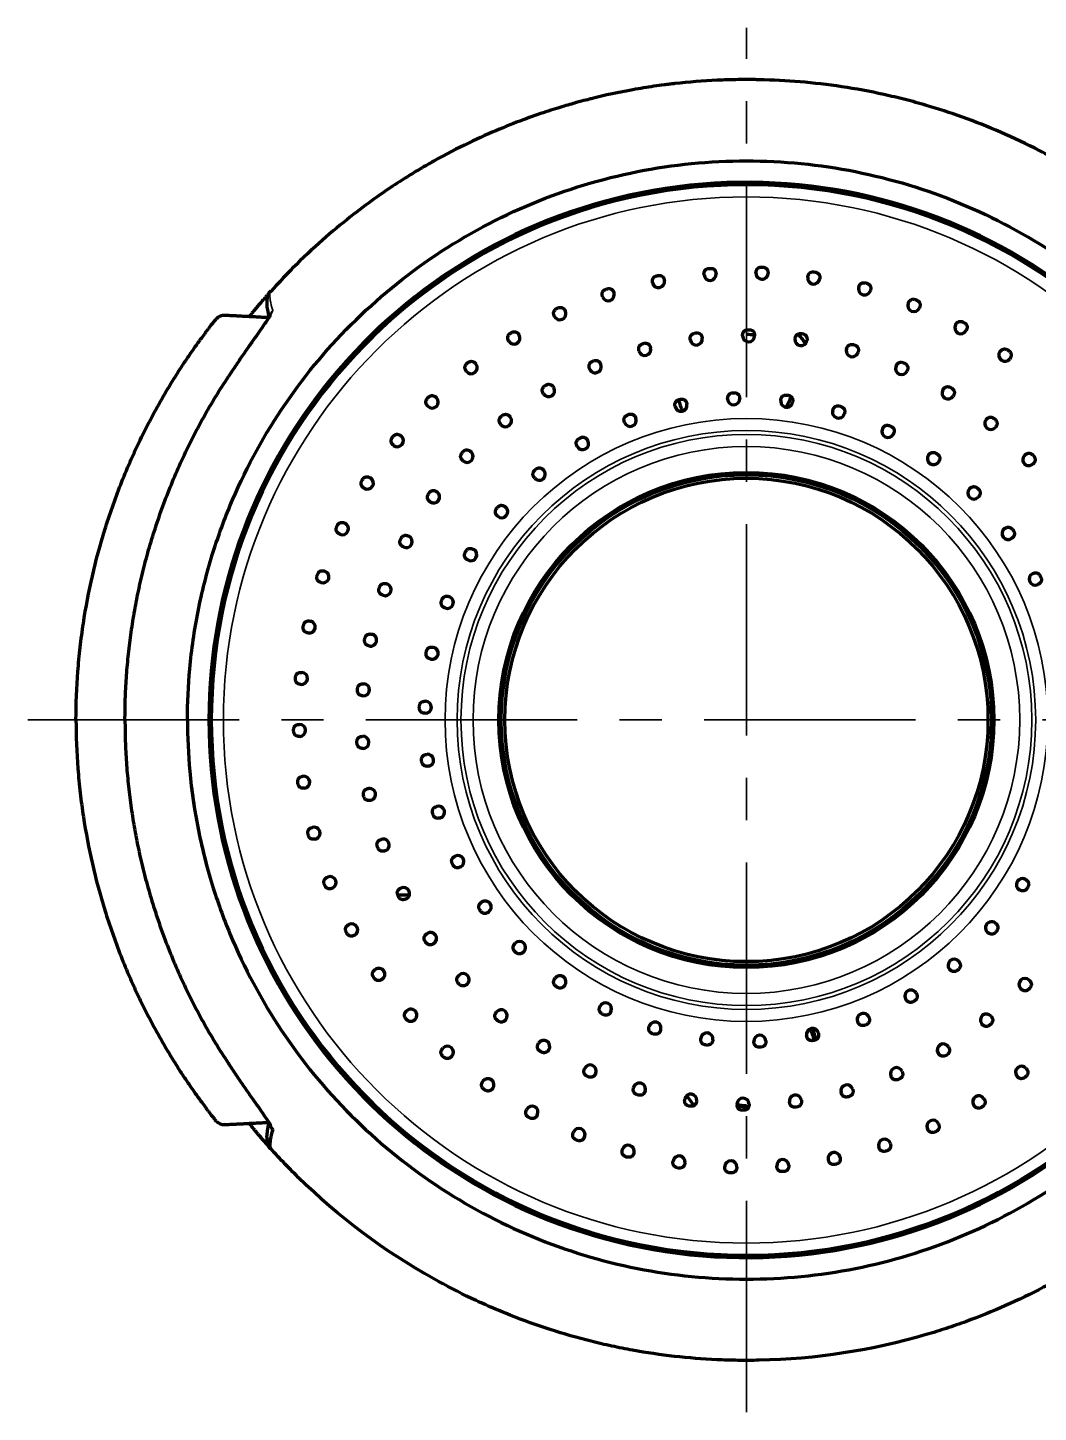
# Model space of a CAD drawing. Extents: x 20019 to 20439, y -1659 to -1362.
# Drawn here: x 20182.5 to 20224.3, y -1607.2 to -1549.9 of the extents above; entities that cross this region are included whole.
import ezdxf

# ---------------------------------------------------------------- set-up
doc = ezdxf.new("R2010")
doc.units = 0
doc.header["$LTSCALE"] = 7
doc.header["$MEASUREMENT"] = 0
doc.linetypes.add('CENTER', pattern=[2, 1.25, -0.25, 0.25, -0.25])
doc.layers.add('1', color=7, linetype='CONTINUOUS', true_color=0xffffff)

msp = doc.modelspace()

# ---------------------------------------------------------------- linework, layer by layer
at = {"layer": '1', "color": 1, "linetype": 'CENTER', "lineweight": 35}
for p, q in [((20212.234, -1607.232), (20212.234, -1549.937)), ((20182.484, -1578.584), (20365.19, -1578.584))]:
    msp.add_line(p, q, dxfattribs=at)
at = {"layer": '1', "color": 7, "linetype": 'Continuous', "lineweight": 70}
for p, q in [((20191.034, -1572.175), (20191.034, -1572.052)), ((20190.658, -1573.584), (20190.621, -1573.584)), ((20190.633, -1573.534), (20190.669, -1573.534)), ((20190.228, -1576.084), (20190.191, -1576.084)), ((20190.132, -1577.164), (20190.096, -1577.164)), ((20190.096, -1580.005), (20190.132, -1580.005)), ((20190.191, -1581.084), (20190.228, -1581.084)), ((20190.658, -1583.584), (20190.621, -1583.584)), ((20190.633, -1583.634), (20190.669, -1583.634)), ((20191.034, -1585.117), (20191.034, -1584.994)), ((20198.285, -1585.834), (20197.809, -1585.834))]:
    msp.add_line(p, q, dxfattribs=at)
at = {"layer": '1', "color": 3, "linetype": 'Continuous', "lineweight": 35}
for radius in [21.648, 12.474, 11.975, 11.815, 11.316]:
    msp.add_circle((20212.234, -1578.584), radius, dxfattribs=at)
at = {"layer": '1', "color": 7, "linetype": 'Continuous', "lineweight": 70}
for radius in [10.243, 10.15, 10]:
    msp.add_circle((20212.234, -1578.584), radius, dxfattribs=at)
for centre, radius, start, end in [((20212.234, -1578.584), 22.248, 17.2969, 342.7031), ((20212.234, -1578.584), 22.148, 2.5879, 180), ((20210.729, -1560.146), 0.25, 184.6667, 4.6667), ((20212.879, -1560.096), 0.25, 178, 358), ((20208.598, -1560.445), 0.25, 191.3333, 11.3333), ((20215.021, -1560.296), 0.25, 171.3333, 351.3333), ((20217.126, -1560.743), 0.25, 164.6667, 344.6667), ((20206.517, -1560.99), 0.25, 198, 18), ((20204.513, -1561.772), 0.25, 204.6667, 24.6667), ((20219.164, -1561.431), 0.25, 158, 338), ((20221.109, -1562.352), 0.25, 151.3333, 331.3333), ((20202.614, -1562.782), 0.25, 211.3333, 31.3333), ((20210.158, -1562.82), 0.25, 187.5, 7.5), ((20212.326, -1562.685), 0.25, 179.6667, 359.6667), ((20212.234, -1564.584), 1.95, 79.83, 90), ((20214.492, -1562.846), 0.25, 171.8333, 351.8333), ((20212.234, -1564.585), 2.909, 33.21, 42.7725), ((20208.029, -1563.25), 0.25, 195.3333, 15.3333), ((20216.616, -1563.3), 0.25, 164, 344), ((20222.933, -1563.492), 0.25, 144.6667, 324.6667), ((20200.844, -1564.006), 0.25, 218, 38), ((20205.979, -1563.966), 0.25, 203.1667, 23.1667), ((20218.659, -1564.04), 0.25, 156.1667, 336.1667), ((20212.234, -1578.584), 22.184, 141.0925, 218.9075), ((20199.229, -1565.427), 0.25, 224.6667, 44.6667), ((20204.045, -1564.955), 0.25, 211, 31), ((20211.708, -1565.295), 0.25, 182.2667, 2.2667), ((20212.234, -1564.584), 1.95, 327.2962, 341.6512), ((20220.581, -1565.052), 0.25, 148.3333, 328.3333), ((20209.529, -1565.562), 0.25, 191.7333, 11.7333), ((20212.234, -1564.585), 2.909, 195.0019, 204.7838), ((20213.901, -1565.389), 0.25, 172.8, 352.8), ((20216.048, -1565.843), 0.25, 163.3333, 343.3333), ((20202.264, -1566.199), 0.25, 218.8333, 38.8333), ((20207.424, -1566.184), 0.25, 201.2, 21.2), ((20222.347, -1566.316), 0.25, 140.5, 320.5), ((20197.789, -1567.026), 0.25, 231.3333, 51.3333), ((20205.45, -1567.144), 0.25, 210.6667, 30.6667), ((20218.092, -1566.644), 0.25, 153.8667, 333.8667), ((20200.669, -1567.673), 0.25, 226.6667, 46.6667), ((20219.976, -1567.77), 0.25, 144.4, 324.4), ((20223.925, -1567.808), 0.25, 132.6667, 312.6667), ((20196.545, -1568.781), 0.25, 238, 58), ((20203.661, -1568.416), 0.25, 220.1333, 40.1333), ((20199.289, -1569.351), 0.25, 234.5, 54.5), ((20221.649, -1569.191), 0.25, 134.9333, 314.9333), ((20202.105, -1569.964), 0.25, 229.6, 49.6), ((20195.513, -1570.668), 0.25, 244.6667, 64.6667), ((20198.152, -1571.202), 0.25, 242.3333, 62.3333), ((20223.066, -1570.867), 0.25, 125.4667, 305.4667), ((20200.826, -1571.748), 0.25, 239.0667, 59.0667), ((20194.707, -1572.663), 0.25, 251.3333, 71.3333), ((20224.188, -1572.754), 0.25, 116, 296), ((20197.277, -1573.19), 0.25, 250.1667, 70.1667), ((20199.856, -1573.717), 0.25, 248.5333, 68.5333), ((20194.138, -1574.738), 0.25, 258, 78), ((20196.681, -1575.279), 0.25, 258, 78), ((20199.224, -1575.819), 0.25, 258, 78), ((20193.814, -1576.865), 0.25, 264.6667, 84.6667), ((20196.383, -1577.337), 0.25, 265.5, 85.5), ((20198.944, -1578.058), 0.25, 267.7333, 87.7333), ((20212.234, -1578.584), 22.148, 180, 357.4121), ((20193.739, -1579.015), 0.25, 271.3333, 91.3333), ((20196.361, -1579.509), 0.25, 273.3333, 93.3333), ((20199.039, -1580.251), 0.25, 277.2, 97.2), ((20193.914, -1581.159), 0.25, 278, 98), ((20196.635, -1581.664), 0.25, 281.1667, 101.1667), ((20199.493, -1582.399), 0.25, 286.6667, 106.6667), ((20194.337, -1583.268), 0.25, 284.6667, 104.6667), ((20197.2, -1583.761), 0.25, 289, 109), ((20200.293, -1584.442), 0.25, 296.1333, 116.1333), ((20195.001, -1585.315), 0.25, 291.3333, 111.3333), ((20223.658, -1585.395), 0.25, 59.2, 239.2), ((20198.046, -1585.762), 0.25, 296.8333, 116.8333), ((20201.42, -1586.327), 0.25, 305.6, 125.6), ((20195.899, -1587.27), 0.25, 298, 118), ((20222.382, -1587.181), 0.25, 49.7333, 229.7333), ((20199.156, -1587.628), 0.25, 304.6667, 124.6667), ((20202.84, -1588), 0.25, 315.0667, 135.0667), ((20220.83, -1588.733), 0.25, 40.2667, 220.2667), ((20197.018, -1589.107), 0.25, 304.6667, 124.6667), ((20200.511, -1589.326), 0.25, 312.5, 132.5), ((20204.517, -1589.417), 0.25, 324.5333, 144.5333), ((20223.767, -1589.529), 0.25, 46.5, 226.5), ((20219.044, -1590.009), 0.25, 30.8, 210.8), ((20206.403, -1590.538), 0.25, 334, 154), ((20198.343, -1590.802), 0.25, 311.3333, 131.3333), ((20202.085, -1590.824), 0.25, 320.3333, 140.3333), ((20208.449, -1591.334), 0.25, 343.4667, 163.4667), ((20217.072, -1590.973), 0.25, 21.3333, 201.3333), ((20222.168, -1590.999), 0.25, 38.6667, 218.6667), ((20210.598, -1591.783), 0.25, 352.9333, 172.9333), ((20212.791, -1591.873), 0.25, 2.4, 182.4), ((20214.969, -1591.6), 0.25, 11.8667, 191.8667), ((20212.234, -1592.584), 2.909, 14.9512, 24.7106), ((20212.234, -1592.584), 2.992, 14.9513, 24.3562), ((20199.855, -1592.333), 0.25, 318, 138), ((20203.847, -1592.093), 0.25, 328.1667, 148.1667), ((20220.383, -1592.237), 0.25, 30.8333, 210.8333), ((20205.767, -1593.11), 0.25, 336, 156), ((20218.446, -1593.22), 0.25, 23, 203), ((20223.624, -1593.163), 0.25, 38, 218), ((20201.535, -1593.677), 0.25, 324.6667, 144.6667), ((20207.807, -1593.856), 0.25, 343.8333, 163.8333), ((20216.394, -1593.931), 0.25, 15.1667, 195.1667), ((20209.929, -1594.316), 0.25, 351.6667, 171.6667), ((20212.234, -1592.584), 2.909, 212.0175, 222.1987), ((20212.095, -1594.484), 0.25, 359.5, 179.5), ((20212.234, -1592.584), 1.95, 258.6544, 270), ((20214.263, -1594.354), 0.25, 7.3333, 187.3333), ((20221.854, -1594.386), 0.25, 31.3333, 211.3333), ((20203.359, -1594.817), 0.25, 331.3333, 151.3333), ((20212.234, -1592.584), 2, 258.7444, 272.7562), ((20205.304, -1595.737), 0.25, 338, 158), ((20219.955, -1595.396), 0.25, 24.6667, 204.6667), ((20207.342, -1596.426), 0.25, 344.6667, 164.6667), ((20217.951, -1596.179), 0.25, 18, 198), ((20209.446, -1596.873), 0.25, 351.3333, 171.3333), ((20211.588, -1597.073), 0.25, 358, 178), ((20213.739, -1597.023), 0.25, 4.6667, 184.6667), ((20215.869, -1596.724), 0.25, 11.3333, 191.3333)]:
    msp.add_arc(centre, radius, start, end, dxfattribs=at)
for centre, major_axis, ratio, start_param, end_param in [((20192.9, -1561.201), (-0.372, 0.334), 0.999746, 0.199163, 0.474513), ((20193.004, -1595.208), (0.479, -0.142), 0.996292, 3.69476, 4.143666)]:
    msp.add_ellipse(centre, major_axis=major_axis, ratio=ratio, start_param=start_param, end_param=end_param, dxfattribs=at)
at = {"layer": '1', "color": 3, "linetype": 'Continuous', "lineweight": 35}
for centre, major_axis, ratio, start_param, end_param in [((20193.004, -1561.961), (0.479, 0.142), 0.996292, 2.139519, 2.588604), ((20192.9, -1595.968), (-0.372, -0.334), 0.999746, 5.882401, 6.079091)]:
    msp.add_ellipse(centre, major_axis=major_axis, ratio=ratio, start_param=start_param, end_param=end_param, dxfattribs=at)
at = {"layer": '1', "color": 7, "linetype": 'Continuous', "lineweight": 70}
for points, knots in [([(20226.047, -1555.969), (20225.488, -1555.628), (20224.932, -1555.316), (20223.832, -1554.749), (20223.289, -1554.493), (20222.22, -1554.031), (20221.695, -1553.825), (20220.668, -1553.456), (20220.166, -1553.294), (20219.677, -1553.151), (20219.677, -1553.151), (20219.676, -1553.151), (20219.676, -1553.151), (20219.674, -1553.15), (20219.67, -1553.149), (20219.662, -1553.146), (20219.646, -1553.142), (20219.614, -1553.133), (20219.55, -1553.114), (20219.422, -1553.078), (20219.167, -1553.006), (20218.948, -1552.948), (20218.51, -1552.836), (20218.218, -1552.767), (20217.343, -1552.575), (20216.761, -1552.467), (20215.604, -1552.293), (20215.029, -1552.226), (20213.889, -1552.13), (20213.324, -1552.101), (20212.765, -1552.09), (20212.764, -1552.09), (20212.761, -1552.09), (20212.758, -1552.089), (20212.75, -1552.089), (20212.734, -1552.089), (20212.702, -1552.088), (20212.638, -1552.087), (20212.51, -1552.086), (20212.401, -1552.085), (20212.256, -1552.084), (20212.183, -1552.084), (20212.038, -1552.085), (20211.966, -1552.086), (20211.603, -1552.09), (20211.311, -1552.099), (20210.435, -1552.139), (20209.847, -1552.185), (20209.258, -1552.252), (20209.257, -1552.252), (20209.255, -1552.252), (20209.251, -1552.253), (20209.244, -1552.254), (20209.228, -1552.255), (20209.197, -1552.259), (20209.135, -1552.266), (20209.01, -1552.281), (20208.76, -1552.312), (20208.259, -1552.381), (20207.828, -1552.452), (20206.963, -1552.607), (20206.384, -1552.731), (20205.804, -1552.876), (20205.804, -1552.876), (20205.804, -1552.876), (20205.804, -1552.876), (20205.804, -1552.876), (20205.804, -1552.876), (20205.804, -1552.876), (20205.804, -1552.876), (20205.804, -1552.876), (20205.804, -1552.876), (20205.803, -1552.876), (20205.802, -1552.877), (20205.8, -1552.877), (20205.794, -1552.879), (20205.78, -1552.882), (20205.764, -1552.886), (20205.726, -1552.896), (20205.692, -1552.905), (20205.567, -1552.937), (20205.451, -1552.967), (20205.156, -1553.047), (20204.976, -1553.097), (20204.554, -1553.221), (20204.31, -1553.295), (20203.76, -1553.474), (20203.454, -1553.579), (20202.779, -1553.826), (20202.411, -1553.969), (20201.615, -1554.301), (20201.188, -1554.491), (20200.279, -1554.929), (20199.797, -1555.177), (20199.292, -1555.46), (20199.292, -1555.46), (20199.292, -1555.46), (20199.292, -1555.46), (20199.292, -1555.46), (20199.292, -1555.46), (20199.292, -1555.46), (20199.292, -1555.46), (20199.287, -1555.462), (20199.279, -1555.467), (20199.267, -1555.474), (20199.237, -1555.49), (20199.209, -1555.506), (20199.102, -1555.567), (20198.998, -1555.626), (20198.728, -1555.784), (20198.562, -1555.883), (20198.168, -1556.125), (20197.941, -1556.268), (20197.429, -1556.604), (20197.144, -1556.797), (20196.522, -1557.241), (20196.185, -1557.492), (20195.465, -1558.059), (20195.083, -1558.376), (20194.282, -1559.084), (20193.863, -1559.476), (20193.296, -1560.047), (20193.158, -1560.189), (20192.558, -1560.833)], [0, 0, 0, 0, 0.049997, 0.049997, 0.099994, 0.099994, 0.149991, 0.149991, 0.199988, 0.199988, 0.200012, 0.200012, 0.200037, 0.200086, 0.200183, 0.200379, 0.200769, 0.20155, 0.203113, 0.206238, 0.212487, 0.224987, 0.224987, 0.249985, 0.249985, 0.299982, 0.299982, 0.349979, 0.349979, 0.399976, 0.399976, 0.400074, 0.400074, 0.400171, 0.400367, 0.400757, 0.401538, 0.403101, 0.406226, 0.412475, 0.412475, 0.418725, 0.418725, 0.424975, 0.424975, 0.449973, 0.449973, 0.49997, 0.49997, 0.500068, 0.500068, 0.500165, 0.500361, 0.500751, 0.501532, 0.503095, 0.50622, 0.512469, 0.524969, 0.549967, 0.549967, 0.599964, 0.599964, 0.599967, 0.599967, 0.59997, 0.59997, 0.599982, 0.600007, 0.600056, 0.600153, 0.600349, 0.600739, 0.60152, 0.603083, 0.606208, 0.612457, 0.624956, 0.624956, 0.649955, 0.649955, 0.699952, 0.699952, 0.749949, 0.749949, 0.799946, 0.799946, 0.849943, 0.849943, 0.89994, 0.89994, 0.949937, 0.949937, 0.999934, 0.999934, 0.999937, 0.999937, 0.99994, 0.999943, 0.999946, 0.999949, 0.999949, 0.999949, 0.999951, 0.999952, 0.999952, 0.999955, 0.999955, 0.999961, 0.999961, 0.999968, 0.999968, 0.999974, 0.999974, 0.99998, 0.99998, 0.999986, 0.999986, 0.999992, 0.999992, 0.999998, 0.999998, 1, 1, 1, 1]), ([(20190.127, -1571.756), (20190.339, -1571.07), (20191.609, -1567.541), (20195.447, -1561.797), (20203.149, -1556.651), (20212.234, -1554.844), (20221.319, -1556.651), (20227.056, -1560.483), (20229.575, -1563.249), (20230.028, -1563.795)], [0, 0, 0, 0, 0.043346, 0.226115, 0.408885, 0.591654, 0.774423, 0.957193, 1, 1, 1, 1]), ([(20192.528, -1560.867), (20192.527, -1560.868), (20192.52, -1560.876), (20192.502, -1560.896), (20192.495, -1560.904), (20192.478, -1560.923), (20192.468, -1560.933), (20192.436, -1560.969), (20192.411, -1560.998), (20192.366, -1561.048), (20192.351, -1561.066), (20192.317, -1561.104), (20192.3, -1561.124), (20192.244, -1561.187), (20192.205, -1561.233), (20192.121, -1561.33), (20192.076, -1561.382), (20192.006, -1561.465), (20191.982, -1561.493), (20191.933, -1561.551), (20191.908, -1561.581), (20191.832, -1561.672), (20191.781, -1561.735), (20191.704, -1561.828), (20191.68, -1561.858), (20191.655, -1561.889)], [0, 0, 0, 0, 0.118217, 0.118217, 0.177326, 0.177326, 0.236435, 0.236435, 0.354652, 0.354652, 0.413761, 0.413761, 0.472869, 0.472869, 0.591086, 0.591086, 0.709304, 0.709304, 0.768412, 0.768412, 0.827521, 0.827521, 0.945738, 0.945738, 1, 1, 1, 1]), ([(20192.415, -1561.042), (20192.415, -1561.042), (20192.412, -1561.05), (20192.401, -1561.096), (20192.381, -1561.193), (20192.372, -1561.401), (20192.405, -1561.631), (20192.442, -1561.804), (20192.471, -1561.914)], [0, 0, 0, 0, 0.039799, 0.139998, 0.32011, 0.530636, 0.740544, 1, 1, 1, 1]), ([(20192.526, -1560.835), (20192.524, -1560.837), (20192.505, -1560.856), (20192.49, -1560.88), (20192.47, -1560.907), (20192.463, -1560.921), (20192.458, -1560.93), (20192.46, -1560.927), (20192.455, -1560.935), (20192.453, -1560.937)], [0, 0, 0, 0, 0.005266, 0.046764, 0.115981, 0.228805, 0.437165, 0.871576, 1, 1, 1, 1]), ([(20190.662, -1561.848), (20190.654, -1561.846), (20190.577, -1561.829), (20190.449, -1561.88), (20190.347, -1561.935), (20190.286, -1561.989), (20190.249, -1562.03), (20190.233, -1562.05), (20190.225, -1562.059), (20190.224, -1562.061)], [0, 0, 0, 0, 0.015883, 0.148284, 0.278277, 0.426915, 0.623936, 0.910758, 1, 1, 1, 1]), ([(20192.531, -1561.821), (20192.531, -1561.821), (20192.525, -1561.835), (20192.488, -1561.9), (20192.401, -1562.035), (20192.261, -1562.241), (20192.067, -1562.519), (20191.825, -1562.863), (20191.542, -1563.266), (20191.23, -1563.718), (20190.974, -1564.096), (20190.828, -1564.318), (20190.79, -1564.376)], [0, 0, 0, 0, 0.038521, 0.104267, 0.188667, 0.288549, 0.401832, 0.52602, 0.65989, 0.801673, 0.948949, 1, 1, 1, 1]), ([(20189.151, -1563.523), (20189.212, -1563.434), (20189.272, -1563.347), (20189.392, -1563.175), (20189.452, -1563.091), (20189.526, -1562.988), (20189.541, -1562.967), (20189.571, -1562.926), (20189.586, -1562.906), (20189.63, -1562.845), (20189.659, -1562.805), (20189.743, -1562.69), (20189.798, -1562.617), (20189.875, -1562.514), (20189.9, -1562.481), (20189.937, -1562.433), (20189.949, -1562.417), (20189.972, -1562.386), (20189.983, -1562.371), (20190.017, -1562.328), (20190.037, -1562.301), (20190.077, -1562.25), (20190.095, -1562.227), (20190.116, -1562.2), (20190.12, -1562.194), (20190.128, -1562.184), (20190.132, -1562.179), (20190.143, -1562.165), (20190.15, -1562.156), (20190.17, -1562.13), (20190.181, -1562.116), (20190.199, -1562.093), (20190.207, -1562.083), (20190.214, -1562.073), (20190.216, -1562.071), (20190.219, -1562.067), (20190.22, -1562.066), (20190.221, -1562.065)], [0, 0, 0, 0, 0.125, 0.125, 0.25, 0.25, 0.28125, 0.28125, 0.3125, 0.3125, 0.375, 0.375, 0.5, 0.5, 0.5625, 0.5625, 0.59375, 0.59375, 0.625, 0.625, 0.6875, 0.6875, 0.75, 0.75, 0.765625, 0.765625, 0.78125, 0.78125, 0.8125, 0.8125, 0.875, 0.875, 0.9375, 0.9375, 0.96875, 0.96875, 1, 1, 1, 1]), ([(20197.012, -1562.459), (20197.004, -1562.466), (20196.992, -1562.477), (20196.959, -1562.508), (20196.938, -1562.527), (20196.901, -1562.561), (20196.888, -1562.574), (20196.867, -1562.594), (20196.86, -1562.601), (20196.845, -1562.615), (20196.837, -1562.622), (20196.798, -1562.659), (20196.764, -1562.692), (20196.691, -1562.763), (20196.652, -1562.801), (20196.6, -1562.851), (20196.59, -1562.862), (20196.569, -1562.882), (20196.537, -1562.914), (20196.505, -1562.946), (20196.439, -1563.012), (20196.393, -1563.058), (20196.301, -1563.153), (20196.253, -1563.202), (20196.156, -1563.302), (20196.107, -1563.354), (20196.006, -1563.461), (20195.955, -1563.516), (20195.802, -1563.681), (20195.7, -1563.795), (20195.492, -1564.029), (20195.388, -1564.15), (20195.231, -1564.336), (20195.179, -1564.398), (20195.075, -1564.524), (20195.023, -1564.588), (20194.971, -1564.652)], [0, 0, 0, 0, 0.0625, 0.0625, 0.125, 0.125, 0.15625, 0.15625, 0.171875, 0.171875, 0.1875, 0.1875, 0.25, 0.25, 0.3125, 0.3125, 0.328125, 0.328125, 0.34375, 0.375, 0.375, 0.4375, 0.4375, 0.5, 0.5, 0.5625, 0.5625, 0.625, 0.625, 0.75, 0.75, 0.875, 0.875, 0.9375, 0.9375, 1, 1, 1, 1]), ([(20184.484, -1578.584), (20184.485, -1577.914), (20184.511, -1577.244), (20184.575, -1576.408), (20184.59, -1576.241), (20184.621, -1575.907), (20184.674, -1575.408), (20184.74, -1574.913), (20184.89, -1573.927), (20185.015, -1573.276), (20185.311, -1571.986), (20185.483, -1571.347), (20185.874, -1570.083), (20186.093, -1569.456), (20186.458, -1568.527), (20186.586, -1568.218), (20186.753, -1567.835), (20186.787, -1567.758), (20186.856, -1567.605), (20186.89, -1567.529), (20186.995, -1567.3), (20187.067, -1567.149), (20187.43, -1566.395), (20187.744, -1565.803), (20188.247, -1564.934), (20188.42, -1564.648), (20188.688, -1564.222), (20188.779, -1564.081), (20188.963, -1563.801), (20189.056, -1563.661), (20189.151, -1563.523)], [0, 0, 0, 0, 0.125, 0.125, 0.15625, 0.15625, 0.1875, 0.25, 0.25, 0.375, 0.375, 0.5, 0.5, 0.625, 0.625, 0.6875, 0.6875, 0.703125, 0.703125, 0.71875, 0.71875, 0.75, 0.75, 0.875, 0.875, 0.9375, 0.9375, 0.96875, 0.96875, 1, 1, 1, 1]), ([(20189.194, -1576.465), (20189.267, -1575.666), (20189.382, -1574.874), (20189.693, -1573.305), (20189.889, -1572.527), (20190.127, -1571.756)], [0, 0, 0, 0, 0.5, 0.5, 1, 1, 1, 1]), ([(20184.484, -1578.584), (20184.485, -1579.255), (20184.511, -1579.925), (20184.575, -1580.761), (20184.59, -1580.928), (20184.621, -1581.261), (20184.674, -1581.76), (20184.74, -1582.256), (20184.89, -1583.242), (20185.015, -1583.893), (20185.311, -1585.183), (20185.483, -1585.821), (20185.874, -1587.086), (20186.093, -1587.712), (20186.458, -1588.642), (20186.586, -1588.951), (20186.753, -1589.334), (20186.787, -1589.41), (20186.856, -1589.563), (20186.89, -1589.64), (20186.995, -1589.868), (20187.067, -1590.02), (20187.43, -1590.774), (20187.744, -1591.365), (20188.247, -1592.234), (20188.42, -1592.521), (20188.688, -1592.947), (20188.779, -1593.088), (20188.963, -1593.368), (20189.056, -1593.507), (20189.151, -1593.646)], [0, 0, 0, 0, 0.125, 0.125, 0.15625, 0.15625, 0.1875, 0.25, 0.25, 0.375, 0.375, 0.5, 0.5, 0.625, 0.625, 0.6875, 0.6875, 0.703125, 0.703125, 0.71875, 0.71875, 0.75, 0.75, 0.875, 0.875, 0.9375, 0.9375, 0.96875, 0.96875, 1, 1, 1, 1]), ([(20189.194, -1580.704), (20189.267, -1581.503), (20189.382, -1582.295), (20189.693, -1583.864), (20189.889, -1584.642), (20190.127, -1585.412)], [0, 0, 0, 0, 0.5, 0.5, 1, 1, 1, 1]), ([(20190.127, -1585.412), (20190.339, -1586.099), (20191.609, -1589.628), (20195.447, -1595.372), (20203.149, -1600.518), (20212.234, -1602.325), (20221.319, -1600.518), (20227.056, -1596.685), (20229.575, -1593.919), (20230.028, -1593.373)], [0, 0, 0, 0, 0.043346, 0.226115, 0.408885, 0.591654, 0.774423, 0.957193, 1, 1, 1, 1]), ([(20190.79, -1592.793), (20190.801, -1592.81), (20190.922, -1592.994), (20191.158, -1593.344), (20191.489, -1593.826), (20191.79, -1594.257), (20192.048, -1594.622), (20192.251, -1594.912), (20192.399, -1595.13), (20192.491, -1595.274), (20192.526, -1595.337), (20192.531, -1595.348), (20192.531, -1595.348)], [0, 0, 0, 0, 0.015131, 0.164207, 0.313563, 0.460685, 0.586862, 0.703738, 0.809416, 0.89868, 0.970039, 1, 1, 1, 1]), ([(20197.012, -1594.71), (20197.004, -1594.703), (20196.992, -1594.692), (20196.959, -1594.661), (20196.938, -1594.642), (20196.901, -1594.607), (20196.888, -1594.595), (20196.867, -1594.575), (20196.86, -1594.568), (20196.845, -1594.554), (20196.837, -1594.547), (20196.798, -1594.509), (20196.764, -1594.477), (20196.691, -1594.406), (20196.652, -1594.368), (20196.6, -1594.317), (20196.59, -1594.307), (20196.569, -1594.286), (20196.537, -1594.255), (20196.505, -1594.223), (20196.439, -1594.156), (20196.393, -1594.111), (20196.301, -1594.016), (20196.253, -1593.967), (20196.156, -1593.866), (20196.107, -1593.814), (20196.006, -1593.708), (20195.955, -1593.653), (20195.802, -1593.488), (20195.7, -1593.374), (20195.492, -1593.139), (20195.388, -1593.019), (20195.231, -1592.833), (20195.179, -1592.77), (20195.075, -1592.644), (20195.023, -1592.581), (20194.971, -1592.517)], [0, 0, 0, 0, 0.0625, 0.0625, 0.125, 0.125, 0.15625, 0.15625, 0.171875, 0.171875, 0.1875, 0.1875, 0.25, 0.25, 0.3125, 0.3125, 0.328125, 0.328125, 0.34375, 0.375, 0.375, 0.4375, 0.4375, 0.5, 0.5, 0.5625, 0.5625, 0.625, 0.625, 0.75, 0.75, 0.875, 0.875, 0.9375, 0.9375, 1, 1, 1, 1]), ([(20189.151, -1593.646), (20189.212, -1593.735), (20189.272, -1593.822), (20189.392, -1593.994), (20189.452, -1594.078), (20189.526, -1594.181), (20189.541, -1594.202), (20189.571, -1594.243), (20189.586, -1594.263), (20189.63, -1594.324), (20189.659, -1594.363), (20189.743, -1594.479), (20189.798, -1594.551), (20189.875, -1594.654), (20189.9, -1594.688), (20189.937, -1594.736), (20189.949, -1594.752), (20189.972, -1594.782), (20189.983, -1594.797), (20190.017, -1594.841), (20190.037, -1594.868), (20190.077, -1594.919), (20190.095, -1594.942), (20190.116, -1594.969), (20190.12, -1594.974), (20190.128, -1594.984), (20190.132, -1594.989), (20190.143, -1595.004), (20190.15, -1595.013), (20190.17, -1595.038), (20190.181, -1595.053), (20190.199, -1595.076), (20190.207, -1595.085), (20190.214, -1595.095), (20190.216, -1595.098), (20190.219, -1595.102), (20190.22, -1595.103), (20190.221, -1595.103)], [0, 0, 0, 0, 0.125, 0.125, 0.25, 0.25, 0.28125, 0.28125, 0.3125, 0.3125, 0.375, 0.375, 0.5, 0.5, 0.5625, 0.5625, 0.59375, 0.59375, 0.625, 0.625, 0.6875, 0.6875, 0.75, 0.75, 0.765625, 0.765625, 0.78125, 0.78125, 0.8125, 0.8125, 0.875, 0.875, 0.9375, 0.9375, 0.96875, 0.96875, 1, 1, 1, 1]), ([(20190.228, -1595.113), (20190.23, -1595.115), (20190.239, -1595.127), (20190.261, -1595.153), (20190.318, -1595.211), (20190.409, -1595.271), (20190.534, -1595.329), (20190.629, -1595.319), (20190.66, -1595.314)], [0, 0, 0, 0, 0.136975, 0.459623, 0.657243, 0.80536, 0.942003, 1, 1, 1, 1]), ([(20192.528, -1596.302), (20192.527, -1596.3), (20192.52, -1596.293), (20192.502, -1596.273), (20192.495, -1596.265), (20192.478, -1596.246), (20192.468, -1596.235), (20192.436, -1596.2), (20192.411, -1596.171), (20192.366, -1596.121), (20192.351, -1596.103), (20192.317, -1596.065), (20192.3, -1596.045), (20192.244, -1595.982), (20192.205, -1595.936), (20192.121, -1595.838), (20192.076, -1595.786), (20192.006, -1595.704), (20191.982, -1595.675), (20191.933, -1595.617), (20191.908, -1595.587), (20191.832, -1595.497), (20191.781, -1595.434), (20191.704, -1595.34), (20191.68, -1595.31), (20191.655, -1595.28)], [0, 0, 0, 0, 0.118217, 0.118217, 0.177326, 0.177326, 0.236435, 0.236435, 0.354652, 0.354652, 0.413761, 0.413761, 0.472869, 0.472869, 0.591086, 0.591086, 0.709304, 0.709304, 0.768412, 0.768412, 0.827521, 0.827521, 0.945738, 0.945738, 1, 1, 1, 1]), ([(20192.473, -1595.25), (20192.439, -1595.374), (20192.399, -1595.562), (20192.368, -1595.821), (20192.388, -1596.019), (20192.408, -1596.103), (20192.415, -1596.127), (20192.415, -1596.127)], [0, 0, 0, 0, 0.287659, 0.521189, 0.743576, 0.929657, 1, 1, 1, 1]), ([(20192.627, -1595.534), (20192.581, -1595.694), (20192.548, -1595.831), (20192.507, -1596.055), (20192.5, -1596.143), (20192.507, -1596.239), (20192.515, -1596.278), (20192.53, -1596.304), (20192.538, -1596.313), (20192.539, -1596.314), (20192.542, -1596.318), (20192.546, -1596.322), (20192.549, -1596.326), (20192.556, -1596.334), (20192.559, -1596.336), (20192.558, -1596.335)], [0, 0, 0, 0, 0.2962, 0.2962, 0.5924, 0.5924, 0.7405, 0.81455, 0.81455, 0.833062, 0.833062, 0.851575, 0.8886, 0.8886, 1, 1, 1, 1]), ([(20226.048, -1601.2), (20225.924, -1601.276), (20225.799, -1601.351), (20225.549, -1601.498), (20225.423, -1601.571), (20225.043, -1601.785), (20224.277, -1602.202), (20222.967, -1602.835), (20221.886, -1603.271), (20221.066, -1603.572), (20220.79, -1603.667), (20220.236, -1603.85), (20217.73, -1604.628), (20214.815, -1605.077), (20212.181, -1605.086), (20211.595, -1605.079), (20211.303, -1605.07), (20210.425, -1605.029), (20209.257, -1604.936), (20207.808, -1604.724), (20206.803, -1604.525), (20206.374, -1604.429), (20206.089, -1604.363), (20205.947, -1604.328), (20204.669, -1604.009), (20203.272, -1603.559), (20201.92, -1602.997), (20201.384, -1602.763), (20201.117, -1602.642), (20200.324, -1602.265), (20197.722, -1600.919), (20195.358, -1599.15), (20193.266, -1597.101), (20192.861, -1596.677), (20192.354, -1596.109), (20192.238, -1595.976), (20192.123, -1595.842)], [0, 0, 0, 0, 0.011736, 0.011736, 0.023473, 0.023473, 0.046945, 0.09389, 0.140835, 0.140835, 0.164308, 0.164308, 0.18778, 0.37556, 0.399033, 0.399033, 0.422505, 0.422505, 0.469451, 0.516396, 0.539868, 0.551604, 0.551604, 0.563341, 0.563341, 0.657231, 0.680703, 0.680703, 0.704176, 0.704176, 0.751121, 0.938901, 0.938901, 0.985846, 0.985846, 1, 1, 1, 1]), ([(20192.452, -1596.23), (20192.452, -1596.229), (20192.465, -1596.246), (20192.456, -1596.242), (20192.483, -1596.276), (20192.488, -1596.295), (20192.523, -1596.33), (20192.527, -1596.334)], [0, 0, 0, 0, 0.558311, 0.831068, 0.918643, 0.99104, 1, 1, 1, 1])]:
    msp.add_open_spline(points, degree=3, knots=knots, dxfattribs=at)
for points, degree in [([(20210.48, -1560.166), (20210.462, -1559.919), (20210.955, -1559.874), (20210.978, -1560.125)], 2), ([(20212.63, -1560.087), (20212.641, -1559.839), (20213.136, -1559.852), (20213.129, -1560.104)], 2), ([(20214.774, -1560.258), (20214.814, -1560.013), (20215.304, -1560.083), (20215.269, -1560.333)], 2), ([(20206.279, -1561.067), (20206.205, -1560.831), (20206.675, -1560.673), (20206.755, -1560.913)], 2), ([(20208.353, -1560.494), (20208.307, -1560.251), (20208.791, -1560.149), (20208.843, -1560.396)], 2), ([(20216.885, -1560.677), (20216.952, -1560.439), (20217.431, -1560.565), (20217.367, -1560.809)], 2), ([(20192.558, -1560.833), (20192.557, -1560.835), (20192.547, -1560.846), (20192.528, -1560.867)], 3), ([(20218.932, -1561.338), (20219.027, -1561.109), (20219.488, -1561.29), (20219.396, -1561.525)], 2), ([(20192.463, -1561.937), (20190.645, -1561.842)], 1), ([(20204.286, -1561.877), (20204.185, -1561.651), (20204.633, -1561.44), (20204.74, -1561.668)], 2), ([(20212.076, -1562.683), (20212.08, -1562.436), (20212.575, -1562.434), (20212.576, -1562.686)], 2), ([(20220.889, -1562.232), (20221.01, -1562.016), (20221.447, -1562.249), (20221.328, -1562.472)], 2), ([(20202.4, -1562.912), (20202.273, -1562.7), (20202.694, -1562.438), (20202.827, -1562.652)], 2), ([(20207.788, -1563.316), (20207.725, -1563.077), (20208.201, -1562.941), (20208.27, -1563.184)], 2), ([(20209.911, -1562.853), (20209.881, -1562.607), (20210.371, -1562.538), (20210.406, -1562.788)], 2), ([(20214.245, -1562.81), (20214.282, -1562.565), (20214.773, -1562.631), (20214.74, -1562.881)], 2), ([(20216.376, -1563.231), (20216.447, -1562.994), (20216.924, -1563.126), (20216.857, -1563.369)], 2), ([(20222.729, -1563.347), (20222.874, -1563.147), (20223.281, -1563.429), (20223.137, -1563.637)], 2), ([(20195.474, -1564.112), (20195.458, -1564.111), (20195.442, -1564.111), (20195.426, -1564.11)], 3), ([(20200.647, -1564.16), (20200.496, -1563.963), (20200.884, -1563.655), (20201.041, -1563.852)], 2), ([(20205.749, -1564.065), (20205.654, -1563.836), (20206.107, -1563.637), (20206.208, -1563.868)], 2), ([(20218.43, -1563.939), (20218.532, -1563.714), (20218.987, -1563.909), (20218.887, -1564.141)], 2), ([(20203.83, -1565.084), (20203.705, -1564.871), (20204.127, -1564.612), (20204.259, -1564.827)], 2), ([(20199.051, -1565.603), (20198.878, -1565.425), (20199.227, -1565.073), (20199.406, -1565.251)], 2), ([(20209.284, -1565.613), (20209.236, -1565.37), (20209.72, -1565.265), (20209.774, -1565.511)], 2), ([(20211.458, -1565.305), (20211.451, -1565.057), (20211.945, -1565.033), (20211.958, -1565.285)], 2), ([(20213.653, -1565.358), (20213.686, -1565.112), (20214.178, -1565.17), (20214.149, -1565.421)], 2), ([(20220.368, -1564.92), (20220.5, -1564.711), (20220.924, -1564.967), (20220.794, -1565.183)], 2), ([(20215.809, -1565.771), (20215.882, -1565.535), (20216.358, -1565.672), (20216.288, -1565.915)], 2), ([(20202.069, -1566.355), (20201.915, -1566.161), (20202.298, -1565.847), (20202.458, -1566.042)], 2), ([(20207.191, -1566.275), (20207.104, -1566.043), (20207.564, -1565.86), (20207.657, -1566.094)], 2), ([(20217.868, -1566.534), (20217.979, -1566.313), (20218.425, -1566.527), (20218.316, -1566.754)], 2), ([(20222.155, -1566.156), (20222.314, -1565.967), (20222.699, -1566.278), (20222.54, -1566.475)], 2), ([(20197.633, -1567.221), (20197.441, -1567.064), (20197.747, -1566.675), (20197.945, -1566.831)], 2), ([(20205.235, -1567.272), (20205.111, -1567.058), (20205.535, -1566.801), (20205.665, -1567.017)], 2), ([(20200.497, -1567.855), (20200.318, -1567.683), (20200.655, -1567.32), (20200.84, -1567.491)], 2), ([(20219.773, -1567.625), (20219.919, -1567.425), (20220.324, -1567.709), (20220.179, -1567.916)], 2), ([(20223.756, -1567.625), (20223.939, -1567.458), (20224.279, -1567.819), (20224.095, -1567.992)], 2), ([(20203.47, -1568.577), (20203.312, -1568.386), (20203.688, -1568.063), (20203.852, -1568.255)], 2), ([(20196.412, -1568.993), (20196.204, -1568.86), (20196.462, -1568.437), (20196.677, -1568.569)], 2), ([(20199.144, -1569.555), (20198.944, -1569.409), (20199.228, -1569.003), (20199.435, -1569.148)], 2), ([(20221.473, -1569.014), (20221.65, -1568.841), (20222.003, -1569.188), (20221.826, -1569.368)], 2), ([(20201.943, -1570.155), (20201.756, -1569.992), (20202.074, -1569.612), (20202.267, -1569.774)], 2), ([(20195.406, -1570.894), (20195.183, -1570.786), (20195.391, -1570.337), (20195.62, -1570.443)], 2), ([(20198.036, -1571.423), (20197.817, -1571.306), (20198.043, -1570.865), (20198.268, -1570.98)], 2), ([(20222.921, -1570.664), (20223.124, -1570.522), (20223.415, -1570.923), (20223.211, -1571.071)], 2), ([(20200.697, -1571.962), (20200.486, -1571.833), (20200.736, -1571.405), (20200.954, -1571.533)], 2), ([(20194.627, -1572.9), (20194.393, -1572.819), (20194.547, -1572.348), (20194.787, -1572.426)], 2), ([(20224.078, -1572.529), (20224.302, -1572.423), (20224.523, -1572.866), (20224.297, -1572.979)], 2), ([(20197.192, -1573.425), (20196.96, -1573.339), (20197.124, -1572.871), (20197.362, -1572.955)], 2), ([(20199.765, -1573.95), (20199.535, -1573.857), (20199.712, -1573.394), (20199.948, -1573.484)], 2), ([(20194.086, -1574.983), (20193.844, -1574.929), (20193.943, -1574.443), (20194.19, -1574.493)], 2), ([(20196.629, -1575.523), (20196.388, -1575.469), (20196.486, -1574.984), (20196.733, -1575.034)], 2), ([(20199.172, -1576.064), (20198.931, -1576.01), (20199.029, -1575.524), (20199.276, -1575.575)], 2), ([(20189.097, -1578.584), (20189.097, -1577.876), (20189.129, -1577.17), (20189.194, -1576.465)], 3), ([(20193.791, -1577.114), (20193.544, -1577.088), (20193.586, -1576.595), (20193.837, -1576.616)], 2), ([(20196.363, -1577.586), (20196.116, -1577.564), (20196.151, -1577.07), (20196.402, -1577.088)], 2), ([(20198.934, -1578.308), (20198.687, -1578.296), (20198.702, -1577.801), (20198.954, -1577.809)], 2), ([(20189.097, -1578.584), (20189.097, -1579.292), (20189.129, -1579.999), (20189.194, -1580.704)], 3), ([(20193.745, -1579.265), (20193.497, -1579.268), (20193.481, -1578.773), (20193.733, -1578.765)], 2), ([(20196.375, -1579.758), (20196.128, -1579.77), (20196.094, -1579.276), (20196.346, -1579.259)], 2), ([(20199.07, -1580.499), (20198.824, -1580.528), (20198.757, -1580.037), (20199.007, -1580.003)], 2), ([(20189.194, -1580.704), (20189.342, -1582.3), (20189.655, -1583.881), (20190.127, -1585.412)], 3), ([(20193.949, -1581.407), (20193.703, -1581.439), (20193.63, -1580.949), (20193.879, -1580.911)], 2), ([(20196.683, -1581.909), (20196.44, -1581.955), (20196.339, -1581.47), (20196.586, -1581.418)], 2), ([(20199.564, -1582.638), (20199.326, -1582.707), (20199.18, -1582.234), (20199.421, -1582.159)], 2), ([(20194.4, -1583.51), (20194.16, -1583.571), (20194.03, -1583.093), (20194.273, -1583.027)], 2), ([(20197.281, -1583.997), (20197.047, -1584.076), (20196.881, -1583.609), (20197.119, -1583.525)], 2), ([(20200.404, -1584.667), (20200.18, -1584.774), (20199.958, -1584.331), (20200.183, -1584.218)], 2), ([(20195.092, -1585.547), (20194.861, -1585.635), (20194.676, -1585.176), (20194.91, -1585.082)], 2), ([(20223.786, -1585.18), (20223.998, -1585.309), (20223.748, -1585.736), (20223.53, -1585.609)], 2), ([(20198.159, -1585.985), (20197.937, -1586.094), (20197.709, -1585.654), (20197.933, -1585.538)], 2), ([(20201.565, -1586.53), (20201.362, -1586.672), (20201.07, -1586.272), (20201.274, -1586.123)], 2), ([(20196.017, -1587.49), (20195.797, -1587.605), (20195.56, -1587.169), (20195.782, -1587.049)], 2), ([(20222.544, -1586.99), (20222.731, -1587.152), (20222.415, -1587.533), (20222.221, -1587.372)], 2), ([(20199.299, -1587.834), (20199.094, -1587.973), (20198.808, -1587.568), (20199.014, -1587.423)], 2), ([(20203.017, -1588.176), (20202.841, -1588.35), (20202.487, -1588.004), (20202.663, -1587.823)], 2), ([(20221.021, -1588.571), (20221.179, -1588.762), (20220.804, -1589.085), (20220.639, -1588.894)], 2), ([(20197.16, -1589.313), (20196.955, -1589.452), (20196.67, -1589.047), (20196.876, -1588.902)], 2), ([(20200.68, -1589.511), (20200.496, -1589.676), (20200.158, -1589.314), (20200.342, -1589.142)], 2), ([(20204.72, -1589.562), (20204.575, -1589.762), (20204.169, -1589.478), (20204.313, -1589.272)], 2), ([(20223.939, -1589.348), (20224.117, -1589.52), (20223.78, -1589.883), (20223.595, -1589.711)], 2), ([(20219.259, -1589.881), (20219.384, -1590.094), (20218.96, -1590.352), (20218.829, -1590.137)], 2), ([(20206.628, -1590.648), (20206.518, -1590.869), (20206.07, -1590.657), (20206.179, -1590.429)], 2), ([(20198.508, -1590.99), (20198.32, -1591.152), (20197.99, -1590.783), (20198.177, -1590.615)], 2), ([(20202.277, -1590.983), (20202.117, -1591.172), (20201.733, -1590.86), (20201.892, -1590.664)], 2), ([(20217.305, -1590.882), (20217.393, -1591.114), (20216.933, -1591.298), (20216.839, -1591.064)], 2), ([(20222.363, -1590.843), (20222.516, -1591.038), (20222.132, -1591.351), (20221.973, -1591.155)], 2), ([(20208.689, -1591.406), (20208.616, -1591.642), (20208.14, -1591.506), (20208.209, -1591.263)], 2), ([(20215.213, -1591.549), (20215.262, -1591.792), (20214.778, -1591.898), (20214.724, -1591.652)], 2), ([(20200.041, -1592.5), (20199.873, -1592.682), (20199.502, -1592.354), (20199.669, -1592.165)], 2), ([(20204.06, -1592.225), (20203.927, -1592.434), (20203.504, -1592.177), (20203.635, -1591.961)], 2), ([(20210.846, -1591.814), (20210.813, -1592.06), (20210.321, -1592.003), (20210.349, -1591.753)], 2), ([(20213.041, -1591.862), (20213.049, -1592.11), (20212.554, -1592.135), (20212.541, -1591.883)], 2), ([(20220.598, -1592.109), (20220.723, -1592.323), (20220.3, -1592.581), (20220.169, -1592.365)], 2), ([(20205.995, -1593.211), (20205.892, -1593.437), (20205.438, -1593.24), (20205.538, -1593.008)], 2), ([(20218.677, -1593.123), (20218.771, -1593.352), (20218.317, -1593.549), (20218.216, -1593.318)], 2), ([(20223.821, -1593.009), (20223.971, -1593.205), (20223.584, -1593.514), (20223.427, -1593.316)], 2), ([(20201.739, -1593.821), (20201.593, -1594.022), (20201.187, -1593.739), (20201.331, -1593.532)], 2), ([(20208.047, -1593.925), (20207.976, -1594.162), (20207.499, -1594.029), (20207.567, -1593.786)], 2), ([(20216.635, -1593.865), (20216.698, -1594.105), (20216.221, -1594.239), (20216.152, -1593.996)], 2), ([(20210.177, -1594.353), (20210.139, -1594.597), (20209.648, -1594.53), (20209.682, -1594.28)], 2), ([(20212.345, -1594.486), (20212.341, -1594.734), (20211.845, -1594.734), (20211.845, -1594.482)], 2), ([(20214.511, -1594.322), (20214.541, -1594.568), (20214.05, -1594.636), (20214.015, -1594.386)], 2), ([(20222.068, -1594.256), (20222.194, -1594.469), (20221.774, -1594.731), (20221.641, -1594.516)], 2), ([(20203.578, -1594.937), (20203.458, -1595.153), (20203.021, -1594.919), (20203.14, -1594.697)], 2), ([(20190.645, -1595.327), (20192.463, -1595.232)], 1), ([(20205.535, -1595.831), (20205.44, -1596.06), (20204.979, -1595.878), (20205.072, -1595.644)], 2), ([(20220.182, -1595.292), (20220.283, -1595.518), (20219.835, -1595.729), (20219.727, -1595.501)], 2), ([(20218.188, -1596.102), (20218.263, -1596.338), (20217.793, -1596.495), (20217.713, -1596.256)], 2), ([(20207.583, -1596.492), (20207.515, -1596.73), (20207.036, -1596.604), (20207.101, -1596.36)], 2), ([(20216.114, -1596.674), (20216.161, -1596.918), (20215.676, -1597.02), (20215.624, -1596.773)], 2), ([(20209.693, -1596.911), (20209.654, -1597.155), (20209.163, -1597.085), (20209.199, -1596.835)], 2), ([(20211.838, -1597.082), (20211.827, -1597.329), (20211.332, -1597.317), (20211.338, -1597.064)], 2), ([(20213.988, -1597.003), (20214.006, -1597.25), (20213.513, -1597.295), (20213.49, -1597.043)], 2)]:
    msp.add_open_spline(points, degree=degree, dxfattribs=at)
at = {"layer": '1', "color": 3, "linetype": 'Continuous', "lineweight": 35}
for points, knots in [([(20192.627, -1561.635), (20192.581, -1561.474), (20192.548, -1561.338), (20192.507, -1561.114), (20192.5, -1561.026), (20192.507, -1560.929), (20192.515, -1560.89), (20192.53, -1560.865), (20192.538, -1560.856), (20192.539, -1560.854), (20192.542, -1560.851), (20192.546, -1560.847), (20192.549, -1560.843), (20192.556, -1560.835), (20192.559, -1560.833), (20192.558, -1560.833)], [0, 0, 0, 0, 0.296299, 0.296299, 0.592599, 0.592599, 0.740748, 0.814823, 0.814823, 0.833342, 0.833342, 0.851861, 0.888898, 0.888898, 1, 1, 1, 1]), ([(20190.791, -1564.376), (20190.896, -1564.218), (20191, -1564.062), (20191.158, -1563.83), (20191.21, -1563.753), (20191.288, -1563.638), (20191.314, -1563.6), (20191.367, -1563.524), (20191.392, -1563.487), (20191.521, -1563.3), (20191.622, -1563.155), (20191.77, -1562.945), (20191.819, -1562.876), (20191.89, -1562.774), (20191.914, -1562.741), (20191.96, -1562.675), (20191.983, -1562.642), (20192.051, -1562.546), (20192.094, -1562.485), (20192.178, -1562.365), (20192.218, -1562.308), (20192.276, -1562.225), (20192.295, -1562.198), (20192.322, -1562.158), (20192.331, -1562.145), (20192.349, -1562.119), (20192.392, -1562.055), (20192.431, -1561.997), (20192.488, -1561.911), (20192.513, -1561.871), (20192.541, -1561.826), (20192.546, -1561.818), (20192.556, -1561.801), (20192.561, -1561.792), (20192.575, -1561.769), (20192.583, -1561.754), (20192.604, -1561.713), (20192.615, -1561.691), (20192.627, -1561.656), (20192.629, -1561.643), (20192.627, -1561.635)], [0, 0, 0, 0, 0.125, 0.125, 0.1875, 0.1875, 0.21875, 0.21875, 0.25, 0.25, 0.375, 0.375, 0.4375, 0.4375, 0.46875, 0.46875, 0.5, 0.5, 0.5625, 0.5625, 0.625, 0.625, 0.65625, 0.65625, 0.671875, 0.671875, 0.6875, 0.75, 0.75, 0.8125, 0.8125, 0.828125, 0.828125, 0.84375, 0.84375, 0.875, 0.875, 0.9375, 0.9375, 1, 1, 1, 1]), ([(20190.791, -1592.792), (20190.896, -1592.951), (20191, -1593.107), (20191.158, -1593.339), (20191.21, -1593.416), (20191.288, -1593.53), (20191.314, -1593.569), (20191.367, -1593.644), (20191.392, -1593.682), (20191.521, -1593.869), (20191.622, -1594.013), (20191.77, -1594.224), (20191.819, -1594.293), (20191.89, -1594.395), (20191.914, -1594.428), (20191.96, -1594.494), (20191.983, -1594.526), (20192.051, -1594.622), (20192.094, -1594.684), (20192.178, -1594.803), (20192.218, -1594.861), (20192.276, -1594.944), (20192.295, -1594.971), (20192.322, -1595.011), (20192.331, -1595.024), (20192.349, -1595.05), (20192.392, -1595.113), (20192.431, -1595.172), (20192.488, -1595.258), (20192.513, -1595.298), (20192.541, -1595.342), (20192.546, -1595.351), (20192.556, -1595.368), (20192.561, -1595.376), (20192.575, -1595.4), (20192.583, -1595.415), (20192.604, -1595.455), (20192.615, -1595.478), (20192.627, -1595.513), (20192.629, -1595.526), (20192.627, -1595.534)], [0, 0, 0, 0, 0.125, 0.125, 0.1875, 0.1875, 0.21875, 0.21875, 0.25, 0.25, 0.375, 0.375, 0.4375, 0.4375, 0.46875, 0.46875, 0.5, 0.5, 0.5625, 0.5625, 0.625, 0.625, 0.65625, 0.65625, 0.671875, 0.671875, 0.6875, 0.75, 0.75, 0.8125, 0.8125, 0.828125, 0.828125, 0.84375, 0.84375, 0.875, 0.875, 0.9375, 0.9375, 1, 1, 1, 1])]:
    msp.add_open_spline(points, degree=3, knots=knots, dxfattribs=at)
for points in [[(20195.611, -1564.008), (20195.608, -1564.008), (20195.606, -1564.008), (20195.603, -1564.008)], [(20189.194, -1576.465), (20189.342, -1574.869), (20189.655, -1573.288), (20190.127, -1571.756)], [(20195.611, -1593.16), (20195.608, -1593.161), (20195.606, -1593.161), (20195.603, -1593.161)]]:
    msp.add_open_spline(points, degree=3, dxfattribs=at)
at = {"layer": '1', "color": 7, "linetype": 'Continuous', "lineweight": 70}
for points in [[(20186.511, -1578.584), (20186.511, -1570.836), (20190.791, -1564.376)], [(20186.511, -1578.584), (20186.511, -1586.333), (20190.791, -1592.792)]]:
    msp.add_rational_spline(points, [0.998909729783, 0.888098878463, 0.861226104704], degree=2, dxfattribs=at)

doc.saveas('drawing.dxf')
